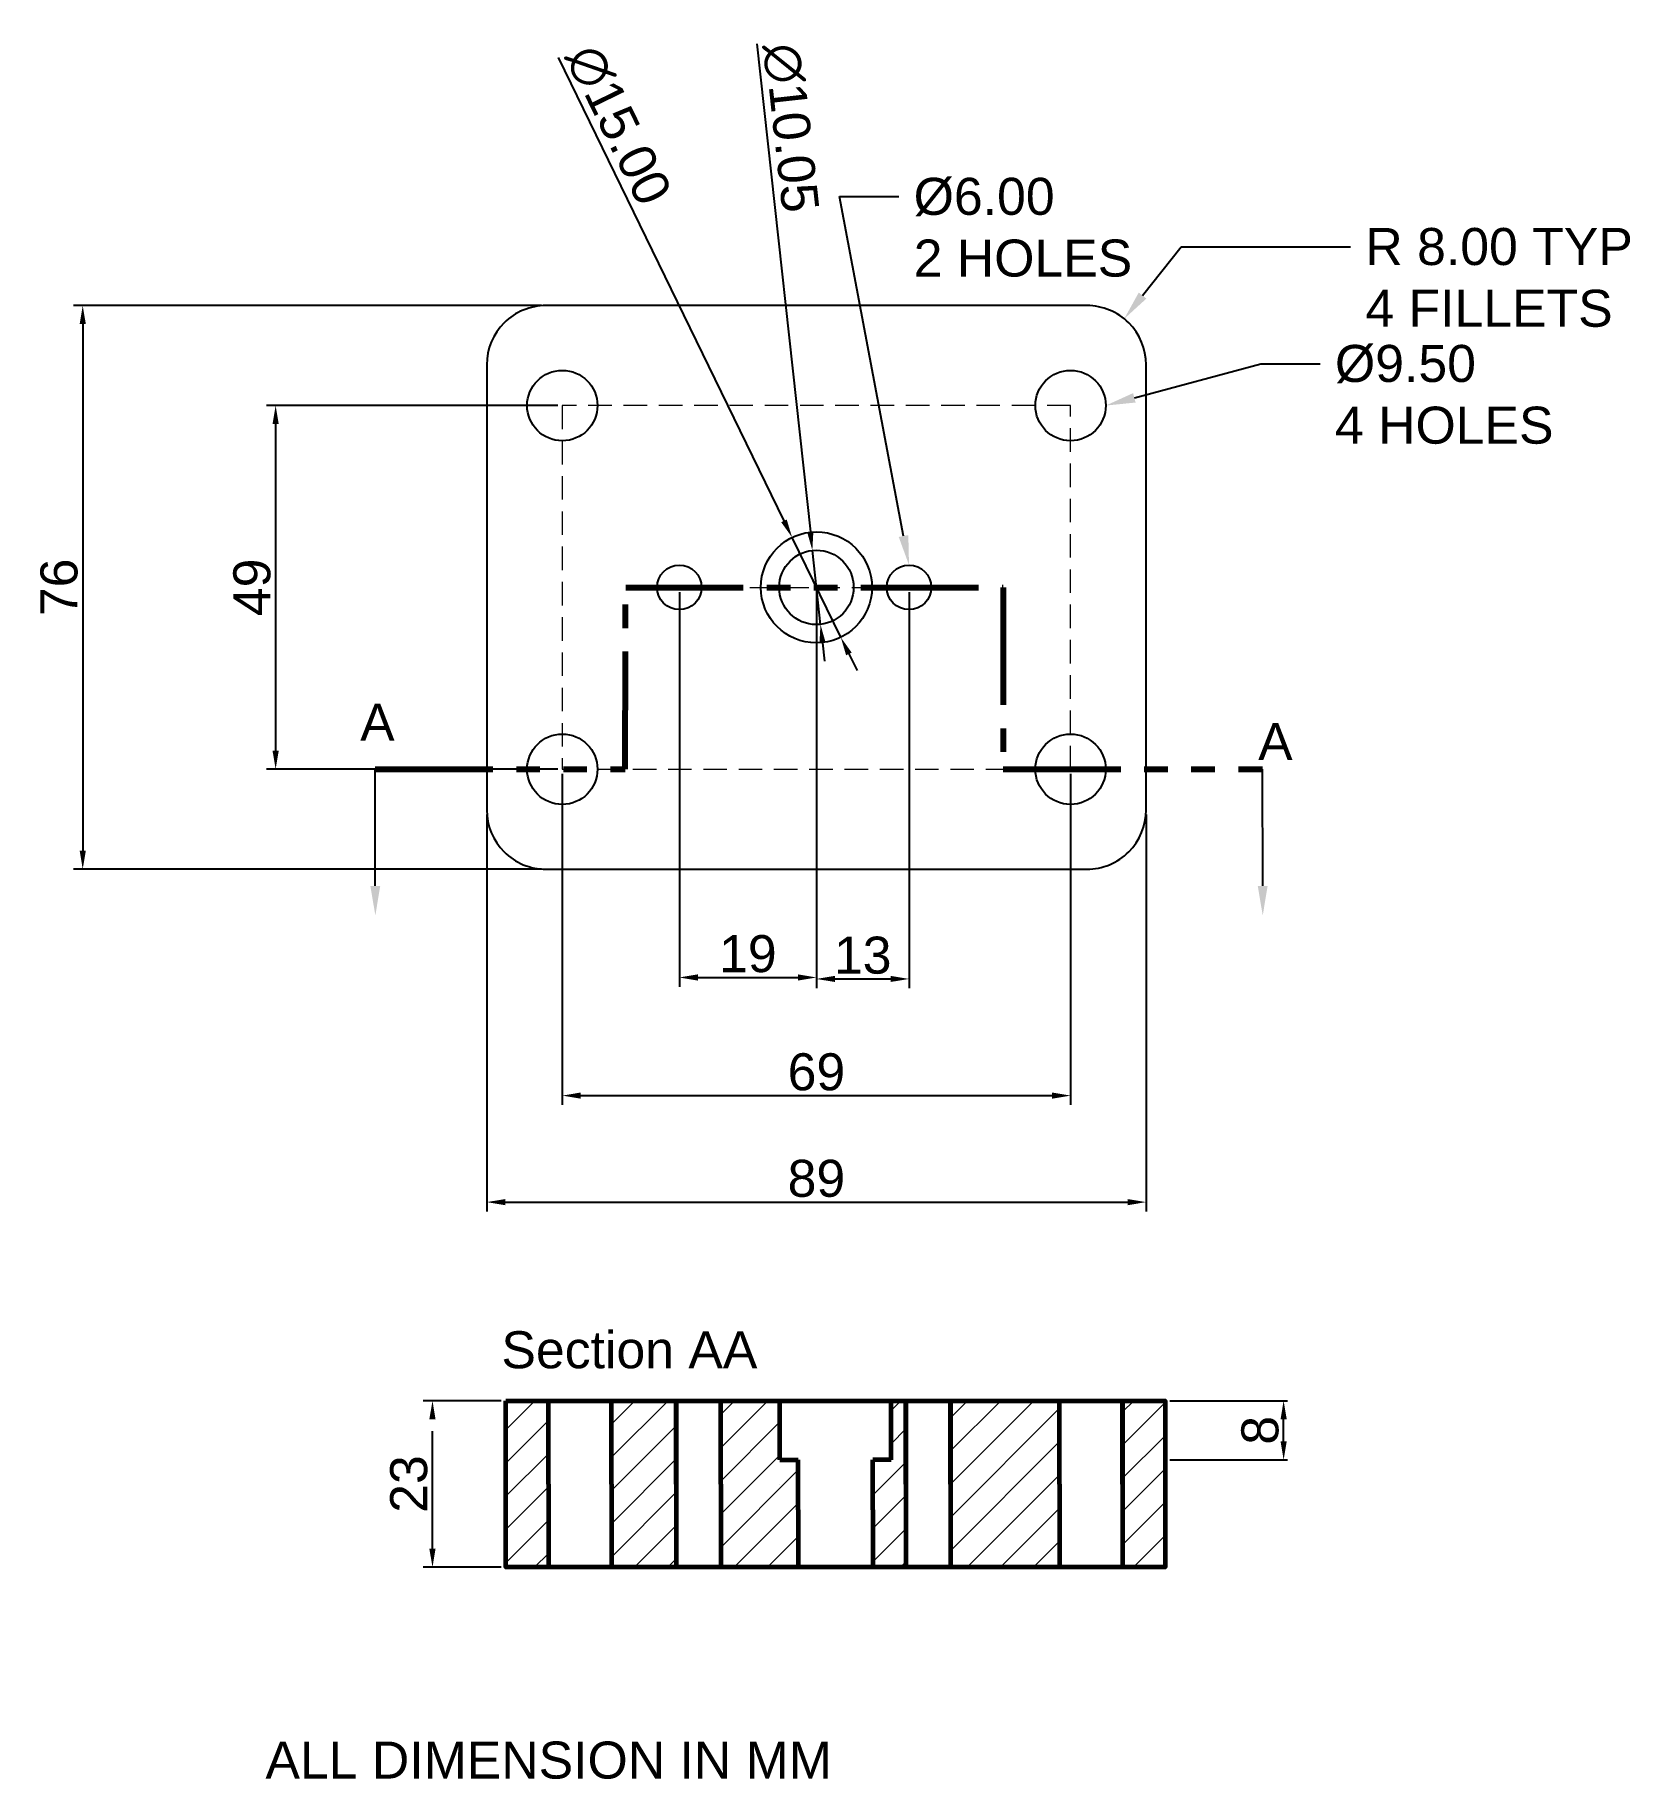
# Model space of a CAD drawing. Header units: millimetres. Extents: x -43 to 1103, y -98 to 708.
# Drawn here: x -43.3 to 172, y -98.2 to 137.3 of the extents above.
import ezdxf
from ezdxf import colors
from ezdxf.entities.mleader import LeaderData, LeaderLine
from ezdxf.math import Vec2, Vec3

# ---------------------------------------------------------------- set-up
doc = ezdxf.new("R2010")
doc.units = ezdxf.units.MM
doc.linetypes.add('HIDDEN2', pattern=[4.7625, 3.175, -1.5875])
doc.linetypes.add('PHANTOM2', pattern=[31.75, 15.875, -3.175, 3.175, -3.175, 3.175, -3.175])
doc.styles.add('Annotative', font='arial.ttf')
doc.styles.get("Standard").update_dxf_attribs({"font": 'arial.ttf', "height": 10})
doc.dimstyles.new('ISO-25', dxfattribs={"dimtxt": 5, "dimasz": 2.5, "dimexe": 1.25, "dimexo": 0.625, "dimtad": 1, "dimdec": 0, "dimtxsty": 'Annotative', "dimcen": 2.5, "dimadec": 0, "dimazin": 0, "dimtfac": 1, "dimtdec": 0, "dimtmove": 0, "dimatfit": 3, "dimfxl": 1, "dimarcsym": 0})
doc.dimstyles.new('ISO-25$3', dxfattribs={"dimtxt": 5, "dimasz": 2.5, "dimexe": 1.25, "dimexo": 0.625, "dimtad": 1, "dimzin": 1, "dimdsep": 46, "dimtxsty": 'Annotative', "dimcen": 0, "dimadec": 0, "dimazin": 0, "dimtfac": 1, "dimtmove": 0, "dimatfit": 3, "dimfxl": 1, "dimarcsym": 0})
pattern_1 = [(45, (-151.395, -123.9156), (-2.245064, 2.245064), [])]

# ---------------------------------------------------------------- blocks, each defined once
blk = doc.blocks.new('*D0')
at = {"color": 0, "lineweight": -2, "transparency": 16777216}
for p, q in [((17.7, 32.04), (17.7, -21.53)), ((106.7, 32.04), (106.7, -21.53)), ((20.2, -20.28), (104.2, -20.28))]:
    blk.add_line(p, q, dxfattribs=at)
at = {"color": 0, "lineweight": 80, "transparency": 16777216}
for points in [[(20.2, -19.87), (20.2, -20.7), (17.7, -20.28)], [(104.2, -19.87), (104.2, -20.7), (106.7, -20.28)]]:
    blk.add_solid(points, dxfattribs=at)
at = {"layer": 'Defpoints', "color": 0, "lineweight": 80, "transparency": 16777216}
for p in [(17.7, 32.67), (106.7, 32.67), (106.7, -20.28)]:
    blk.add_point(p, dxfattribs=at)
at = {"color": 0, "lineweight": 5, "transparency": 16777216, "insert": (62.2, -17.1), "char_height": 5, "attachment_point": 5, "style": 'Annotative'}
blk.add_mtext('89', dxfattribs=at)
blk = doc.blocks.new('*D1')
at = {"color": 0, "lineweight": -2, "transparency": 16777216}
for p, q in [((27.9, 37.54), (27.9, -7.15)), ((96.5, 37.54), (96.5, -7.15)), ((30.4, -5.9), (94, -5.9))]:
    blk.add_line(p, q, dxfattribs=at)
at = {"color": 0, "lineweight": 80, "transparency": 16777216}
for points in [[(30.4, -5.48), (30.4, -6.32), (27.9, -5.9)], [(94, -5.48), (94, -6.32), (96.5, -5.9)]]:
    blk.add_solid(points, dxfattribs=at)
at = {"layer": 'Defpoints', "color": 0, "lineweight": 80, "transparency": 16777216}
for p in [(27.9, 38.17), (96.5, 38.17), (96.5, -5.9)]:
    blk.add_point(p, dxfattribs=at)
at = {"color": 0, "lineweight": 5, "transparency": 16777216, "insert": (62.2, -2.72), "char_height": 5, "attachment_point": 5, "style": 'Annotative'}
blk.add_mtext('69', dxfattribs=at)
blk = doc.blocks.new('*D2')
at = {"color": 0, "lineweight": -2, "transparency": 16777216}
for p, q in [((43.7, 62.09), (43.7, 8.8)), ((62.2, 62.09), (62.2, 8.8)), ((46.2, 10.05), (59.7, 10.05))]:
    blk.add_line(p, q, dxfattribs=at)
at = {"color": 0, "lineweight": 80, "transparency": 16777216}
for points in [[(46.2, 10.47), (46.2, 9.63), (43.7, 10.05)], [(59.7, 10.47), (59.7, 9.63), (62.2, 10.05)]]:
    blk.add_solid(points, dxfattribs=at)
at = {"layer": 'Defpoints', "color": 0, "lineweight": 80, "transparency": 16777216}
for p in [(43.7, 62.72), (62.2, 62.72), (62.2, 10.05)]:
    blk.add_point(p, dxfattribs=at)
at = {"color": 0, "lineweight": 5, "transparency": 16777216, "insert": (52.95, 13.23), "char_height": 5, "attachment_point": 5, "style": 'Annotative'}
blk.add_mtext('19', dxfattribs=at)
blk = doc.blocks.new('*D3')
at = {"color": 0, "lineweight": -2, "transparency": 16777216}
for p, q in [((62.2, 62.09), (62.2, 8.6)), ((74.7, 62.09), (74.7, 8.6)), ((64.7, 9.85), (72.2, 9.85))]:
    blk.add_line(p, q, dxfattribs=at)
at = {"color": 0, "lineweight": 80, "transparency": 16777216}
for points in [[(64.7, 10.27), (64.7, 9.44), (62.2, 9.85)], [(72.2, 10.27), (72.2, 9.44), (74.7, 9.85)]]:
    blk.add_solid(points, dxfattribs=at)
at = {"layer": 'Defpoints', "color": 0, "lineweight": 80, "transparency": 16777216}
for p in [(62.2, 62.72), (74.7, 62.72), (74.7, 9.85)]:
    blk.add_point(p, dxfattribs=at)
at = {"color": 0, "lineweight": 5, "transparency": 16777216, "insert": (68.45, 13.03), "char_height": 5, "attachment_point": 5, "style": 'Annotative'}
blk.add_mtext('13', dxfattribs=at)
blk = doc.blocks.new('*D4')
at = {"color": 0, "lineweight": -2, "transparency": 16777216}
for p, q in [((25.08, 100.77), (-38.08, 100.77)), ((-36.83, 98.27), (-36.83, 27.17)), ((25.08, 24.67), (-38.08, 24.67))]:
    blk.add_line(p, q, dxfattribs=at)
at = {"color": 0, "lineweight": 80, "transparency": 16777216}
for points in [[(-37.24, 98.27), (-36.41, 98.27), (-36.83, 100.77)], [(-37.24, 27.17), (-36.41, 27.17), (-36.83, 24.67)]]:
    blk.add_solid(points, dxfattribs=at)
at = {"layer": 'Defpoints', "color": 0, "lineweight": 80, "transparency": 16777216}
for p in [(25.7, 100.77), (-36.83, 24.67), (25.7, 24.67)]:
    blk.add_point(p, dxfattribs=at)
at = {"color": 0, "lineweight": 5, "transparency": 16777216, "insert": (-40, 62.72), "char_height": 5, "attachment_point": 5, "rotation": 90, "style": 'Annotative'}
blk.add_mtext('76', dxfattribs=at)
blk = doc.blocks.new('*D5')
at = {"color": 0, "lineweight": -2, "transparency": 16777216}
for p, q in [((27.28, 87.27), (-12.04, 87.27)), ((-10.79, 84.77), (-10.79, 40.67)), ((27.28, 38.17), (-12.04, 38.17))]:
    blk.add_line(p, q, dxfattribs=at)
at = {"color": 0, "lineweight": 80, "transparency": 16777216}
for points in [[(-11.21, 84.77), (-10.37, 84.77), (-10.79, 87.27)], [(-11.21, 40.67), (-10.37, 40.67), (-10.79, 38.17)]]:
    blk.add_solid(points, dxfattribs=at)
at = {"layer": 'Defpoints', "color": 0, "lineweight": 80, "transparency": 16777216}
for p in [(27.9, 87.27), (-10.79, 38.17), (27.9, 38.17)]:
    blk.add_point(p, dxfattribs=at)
at = {"color": 0, "lineweight": 5, "transparency": 16777216, "insert": (-13.97, 62.72), "char_height": 5, "attachment_point": 5, "rotation": 90, "style": 'Annotative'}
blk.add_mtext('49', dxfattribs=at)
blk = doc.blocks.new('*D6')
at = {"color": 0, "lineweight": -2, "transparency": 16777216}
for p, q in [((27.33, 134.28), (57.82, 71.71)), ((65.49, 55.98), (58.92, 69.46)), ((66.58, 53.73), (67.68, 51.48))]:
    blk.add_line(p, q, dxfattribs=at)
at = {"color": 0, "lineweight": 80, "transparency": 16777216}
for points in [[(58.19, 71.89), (57.45, 71.52), (58.92, 69.46)], [(66.96, 53.91), (66.21, 53.55), (65.49, 55.98)]]:
    blk.add_solid(points, dxfattribs=at)
at = {"layer": 'Defpoints', "color": 0, "lineweight": 80, "transparency": 16777216}
for p in [(58.92, 69.46), (65.49, 55.98)]:
    blk.add_point(p, dxfattribs=at)
at = {"color": 0, "lineweight": 5, "transparency": 16777216, "insert": (35.47, 125.15), "char_height": 5, "attachment_point": 5, "rotation": 295.979, "style": 'Annotative'}
blk.add_mtext('∅15.00', dxfattribs=at)
blk = doc.blocks.new('*D7')
at = {"color": 0, "lineweight": -2, "transparency": 16777216}
for p, q in [((54.14, 136.12), (61.38, 70.2)), ((62.75, 57.72), (61.65, 67.71)), ((63.02, 55.24), (63.29, 52.75))]:
    blk.add_line(p, q, dxfattribs=at)
at = {"color": 0, "lineweight": 80, "transparency": 16777216}
for points in [[(61.79, 70.24), (60.96, 70.15), (61.65, 67.71)], [(63.44, 55.28), (62.61, 55.19), (62.75, 57.72)]]:
    blk.add_solid(points, dxfattribs=at)
at = {"layer": 'Defpoints', "color": 0, "lineweight": 80, "transparency": 16777216}
for p in [(61.65, 67.71), (62.75, 57.72)]:
    blk.add_point(p, dxfattribs=at)
at = {"color": 0, "lineweight": 5, "transparency": 16777216, "insert": (58.73, 124.75), "char_height": 5, "attachment_point": 5, "rotation": 276.2664, "style": 'Annotative'}
blk.add_mtext('∅10.05', dxfattribs=at)
blk = doc.blocks.new('*D10')
at = {"color": 0, "linetype": 'PHANTOM2', "lineweight": -2, "transparency": 16777216}
for p, q in [((19.66, -47.09), (9.13, -47.09)), ((10.38, -67.09), (10.38, -49.59)), ((19.66, -69.59), (9.13, -69.59))]:
    blk.add_line(p, q, dxfattribs=at)
at = {"color": 0, "linetype": 'PHANTOM2', "lineweight": 80, "transparency": 16777216}
for points in [[(9.96, -49.59), (10.79, -49.59), (10.38, -47.09)], [(9.96, -67.09), (10.79, -67.09), (10.38, -69.59)]]:
    blk.add_solid(points, dxfattribs=at)
at = {"layer": 'Defpoints', "color": 0, "linetype": 'PHANTOM2', "lineweight": 80, "transparency": 16777216}
for p in [(10.38, -47.09), (20.28, -47.09), (20.28, -69.59)]:
    blk.add_point(p, dxfattribs=at)
at = {"color": 0, "linetype": 'PHANTOM2', "lineweight": 5, "transparency": 16777216, "insert": (7.2, -58.34), "char_height": 5, "attachment_point": 5, "rotation": 90, "style": 'Annotative'}
blk.add_mtext('23', dxfattribs=at)
blk = doc.blocks.new('*D11')
at = {"color": 0, "linetype": 'PHANTOM2', "lineweight": -2, "transparency": 16777216}
for p, q in [((109.91, -47.09), (126.51, -47.09)), ((125.26, -52.59), (125.26, -49.59)), ((109.91, -55.09), (126.51, -55.09))]:
    blk.add_line(p, q, dxfattribs=at)
at = {"color": 0, "linetype": 'PHANTOM2', "lineweight": 80, "transparency": 16777216}
for points in [[(124.85, -49.59), (125.68, -49.59), (125.26, -47.09)], [(124.85, -52.59), (125.68, -52.59), (125.26, -55.09)]]:
    blk.add_solid(points, dxfattribs=at)
at = {"layer": 'Defpoints', "color": 0, "linetype": 'PHANTOM2', "lineweight": 80, "transparency": 16777216}
for p in [(109.28, -47.09), (125.26, -47.09), (109.28, -55.09)]:
    blk.add_point(p, dxfattribs=at)
at = {"color": 0, "linetype": 'PHANTOM2', "lineweight": 5, "transparency": 16777216, "insert": (122.09, -51.09), "char_height": 5, "attachment_point": 5, "rotation": 90, "style": 'Annotative'}
blk.add_mtext('8', dxfattribs=at)

msp = doc.modelspace()

# ---------------------------------------------------------------- hatches: boundary and pattern name
at = {"lineweight": 5}
h = msp.add_hatch(dxfattribs=at)
h.set_pattern_fill('ANSI31', color=256)
h.set_pattern_definition(pattern_1)
h.paths.add_polyline_path([(20.282, -69.59), (26.032, -69.59), (26.032, -58.34), (26.032, -47.09), (20.282, -47.09)])
h = msp.add_hatch(dxfattribs=at)
h.set_pattern_fill('ANSI31', color=256)
h.set_pattern_definition(pattern_1)
h.paths.add_polyline_path([(34.532, -69.59), (43.282, -69.59), (43.282, -47.09), (34.532, -47.09), (34.532, -58.34)])
h = msp.add_hatch(dxfattribs=at)
h.set_pattern_fill('ANSI31', color=256)
h.set_pattern_definition(pattern_1)
h.paths.add_polyline_path([(49.282, -69.59), (59.757, -69.59), (59.757, -61.84), (59.757, -55.09), (57.282, -55.09), (57.282, -47.09), (49.282, -47.09), (49.282, -58.34)])
h = msp.add_hatch(dxfattribs=at)
h.set_pattern_fill('ANSI31', color=256)
h.set_pattern_definition(pattern_1)
h.paths.add_polyline_path([(74.282, -47.09), (72.282, -47.09), (72.282, -55.09), (69.807, -55.09), (69.807, -61.84), (69.807, -69.59), (74.282, -69.59)])
h = msp.add_hatch(dxfattribs=at)
h.set_pattern_fill('ANSI31', color=256)
h.set_pattern_definition(pattern_1)
h.paths.add_polyline_path([(95.032, -58.34), (95.032, -47.09), (80.282, -47.09), (80.282, -69.59), (95.032, -69.59)])
h = msp.add_hatch(dxfattribs=at)
h.set_pattern_fill('ANSI31', color=256)
h.set_pattern_definition(pattern_1)
h.paths.add_polyline_path([(109.282, -47.09), (103.532, -47.09), (103.532, -69.59), (109.282, -69.59)])

# ---------------------------------------------------------------- linework, layer by layer
at = {"linetype": 'HIDDEN2', "lineweight": 5}
for p, q in [((27.9, 87.268), (27.9, 38.168)), ((96.5, 87.268), (27.9, 87.268)), ((96.5, 38.168), (96.5, 87.268)), ((43.7, 62.718), (62.2, 62.718)), ((62.2, 62.718), (74.7, 62.718)), ((27.9, 38.168), (96.5, 38.168))]:
    msp.add_line(p, q, dxfattribs=at)
at = {"linetype": 'PHANTOM2', "lineweight": 80}
for p, q in [((36.396, 38.168), (36.456, 62.718)), ((36.456, 62.718), (87.4, 62.718)), ((87.4, 62.718), (87.4, 38.168)), ((2.652, 38.168), (36.396, 38.168)), ((87.4, 38.168), (122.4, 38.168))]:
    msp.add_line(p, q, dxfattribs=at)
at = {"lineweight": 60}
for p, q in [((26.032, -58.34), (26.032, -47.09)), ((34.532, -58.34), (34.532, -47.09)), ((43.282, -58.34), (43.282, -47.09)), ((43.282, -47.09), (43.282, -69.59)), ((49.282, -58.34), (49.282, -47.09)), ((57.282, -55.09), (57.282, -47.09)), ((72.282, -55.09), (72.282, -47.09)), ((74.282, -58.34), (74.282, -47.09)), ((74.282, -47.09), (74.282, -69.59)), ((80.282, -58.34), (80.282, -47.09)), ((80.282, -47.09), (80.282, -69.59)), ((95.032, -58.34), (95.032, -47.09)), ((103.532, -58.34), (103.532, -47.09)), ((103.532, -47.09), (103.532, -69.59)), ((57.282, -55.09), (59.757, -55.09)), ((59.757, -61.84), (59.757, -55.09)), ((69.807, -61.84), (69.807, -55.09)), ((72.282, -55.09), (69.807, -55.09)), ((26.032, -58.34), (26.032, -69.59)), ((34.532, -58.34), (34.532, -69.59)), ((49.282, -58.34), (49.282, -69.59)), ((57.282, -58.34), (57.282, -58.34)), ((95.032, -58.34), (95.032, -69.59)), ((59.757, -61.84), (59.757, -69.59)), ((69.807, -61.84), (69.807, -69.59))]:
    msp.add_line(p, q, dxfattribs=at)
msp.add_lwpolyline([(25.7, 24.668), (98.7, 24.668, 0.4142136), (106.7, 32.668), (106.7, 92.768, 0.4142136), (98.7, 100.768), (25.7, 100.768, 0.4142136), (17.7, 92.768), (17.7, 32.668, 0.4142136)], format="xyb", close=True)
at = {"linetype": 'ByBlock', "lineweight": -2}
for points in [[(2.66, 22.418), (2.627, 38.168)], [(122.433, 22.418), (122.4, 38.168)]]:
    msp.add_lwpolyline(points, dxfattribs=at)
at = {"lineweight": 60}
msp.add_lwpolyline([(20.282, -47.09), (109.282, -47.09), (109.282, -69.59), (20.282, -69.59)], close=True, dxfattribs=at)
for centre, radius in [((27.9, 87.268), 4.75), ((96.5, 87.268), 4.75), ((96.5, 87.268), 4.75), ((96.5, 87.268), 4.75), ((62.2, 62.718), 7.5), ((62.2, 62.718), 5.025), ((43.7, 62.718), 3), ((74.7, 62.718), 3), ((27.9, 38.168), 4.75), ((96.5, 38.168), 4.75)]:
    msp.add_circle(centre, radius)
at = {"linetype": 'PHANTOM2', "lineweight": 80}
for points in [[(3.327, 22.42), (2.669, 18.418), (1.994, 22.417)], [(123.1, 22.42), (122.442, 18.418), (121.767, 22.417)]]:
    msp.add_solid(points, dxfattribs=at)

# ---------------------------------------------------------------- texts
at = {"linetype": 'PHANTOM2', "lineweight": 80, "char_height": 5, "attachment_point": 1}
for s, width, insert in [('A', 2.03322, (0.619, 47.001)), ('A', 9.13689, (121.822, 44.392)), ('Section AA', 38.21655, (19.682, -37.715))]:
    msp.add_mtext_dynamic_manual_height_columns(s, width=width, gutter_width=12.5, heights=[0], dxfattribs=dict(at, insert=insert))
at = {"insert": (-12.165, -93.114), "char_height": 5, "attachment_point": 1}
msp.add_mtext_dynamic_manual_height_columns('ALL DIMENSION IN MM', width=183.95264, gutter_width=25, heights=[0], dxfattribs=at)

# ---------------------------------------------------------------- dimensions: what is measured, and where the dimension line sits
at = {"lineweight": 5}
for p1, p2, picture, middle in [((65.486, 55.975), (58.915, 69.46), '*D6', (32.485, 123.7)), ((62.749, 57.723), (61.652, 67.713), '*D7', (55.428, 124.389))]:
    dim = msp.add_diameter_dim_2p(p1=p1, p2=p2, dimstyle='ISO-25$3', dxfattribs=at)
    dim.commit()
    dim.dimension.update_dxf_attribs({"geometry": picture, "text_midpoint": middle, "dimtype": 163})
dim = msp.add_linear_dim(base=(-36.825, 24.668), p1=(25.7, 100.768), p2=(25.7, 24.668), angle=90, dimstyle='ISO-25', dxfattribs=at)
dim.commit()
dim.dimension.update_dxf_attribs({"geometry": '*D4', "text_midpoint": (-36.825, 62.718), "dimtype": 160})
dim = msp.add_linear_dim(base=(-10.791, 38.168), p1=(27.9, 87.268), p2=(27.9, 38.168), angle=90, dimstyle='ISO-25', dxfattribs=at)
dim.commit()
dim.dimension.update_dxf_attribs({"geometry": '*D5', "text_midpoint": (-13.969, 62.718)})
for base, p1, p2, picture, middle in [((62.200356244, 10.049364737), (43.700356244, 62.717638945), (62.200356244, 62.717638945), '*D2', (52.950356244, 13.227229676)), ((74.700356244, 9.852330158), (62.200356244, 62.717638945), (74.700356244, 62.717638945), '*D3', (68.450356244, 13.031900417)), ((96.5, -5.899), (27.9, 38.168), (96.5, 38.168), '*D1', (62.2, -2.721)), ((106.7, -20.283), (17.7, 32.668), (106.7, 32.668), '*D0', (62.2, -17.105))]:
    dim = msp.add_linear_dim(base=base, p1=p1, p2=p2, dimstyle='ISO-25', dxfattribs=at)
    dim.commit()
    dim.dimension.update_dxf_attribs({"geometry": picture, "text_midpoint": middle})
at = {"linetype": 'PHANTOM2', "lineweight": 5}
for base, p1, p2, picture, middle in [((10.377895324, -47.090422166), (20.282395299, -69.590422166), (20.282395299, -47.090422166), '*D10', (7.198325065, -58.340422166)), ((125.265, -47.09), (109.282, -55.09), (109.282, -47.09), '*D11', (122.087, -51.09))]:
    dim = msp.add_linear_dim(base=base, p1=p1, p2=p2, angle=90, dimstyle='ISO-25', dxfattribs=at)
    dim.commit()
    dim.dimension.update_dxf_attribs({"geometry": picture, "text_midpoint": middle})

# ---------------------------------------------------------------- leaders
at = {"lineweight": 5}
ml = msp.add_multileader_mtext('Standard', dxfattribs=at)
ml.set_content('%%C6.00\\P2 HOLES', color=256, style='Annotative')
ml.set_leader_properties()
ml.build(insert=Vec2(0, 0))
ctx = ml.context
ctx.base_point, ctx.char_height, ctx.plane_origin = Vec3(73.326, 115.474), 5, Vec3(74.7, 65.718)
notes = []
notes.append((ctx, [(0, (1, 1, 0), (65.326, 115.474), (1, 0), 8, [(0, [(74.7, 65.718)], 0, [])])]))
ctx.mtext.insert, ctx.mtext.flow_direction = Vec3(75.326, 118.017), 5
ml = msp.add_multileader_mtext('Standard', dxfattribs=at)
ml.set_content('R 8.00 TYP\\P4 FILLETS', color=256, style='Annotative')
ml.set_leader_properties()
ml.build(insert=Vec2(0, 0))
ctx = ml.context
ctx.base_point, ctx.char_height, ctx.plane_origin = Vec3(134.294, 108.699), 5, Vec3(103.743, 98.978)
notes.append((ctx, [(0, (1, 1, 0), (111.421, 108.699), (1, 0), 22.873, [(0, [(103.743, 98.978)], 0, [])])]))
ctx.mtext.insert, ctx.mtext.flow_direction = Vec3(136.294, 111.242), 5
ml = msp.add_multileader_mtext('Standard', dxfattribs=at)
ml.set_content('%%C9.50\\P4 HOLES', color=256, style='Annotative')
ml.set_leader_properties()
ml.build(insert=Vec2(0, 0))
ctx = ml.context
ctx.base_point, ctx.char_height, ctx.plane_origin = Vec3(130.192, 92.914), 5, Vec3(101.25, 87.268)
notes.append((ctx, [(0, (1, 1, 0), (122.192, 92.914), (1, 0), 8, [(0, [(101.25, 87.268)], 0, [])])]))
ctx.mtext.insert, ctx.mtext.flow_direction = Vec3(132.192, 95.456), 5
for ctx, leaders in notes:
    for number, flags, end, landing, length, lines in leaders:
        leader = LeaderData()
        leader.index, (leader.has_last_leader_line, leader.has_dogleg_vector, leader.attachment_direction) = number, flags
        leader.last_leader_point, leader.dogleg_vector, leader.dogleg_length = Vec3(end), Vec3(landing), length
        for number, points, colour, breaks in lines:
            line = LeaderLine()
            line.index, line.vertices, line.color, line.breaks = number, Vec3.list(points), colors.encode_raw_color(colour), breaks
            leader.lines.append(line)
        ctx.leaders.append(leader)

doc.saveas('drawing.dxf')
